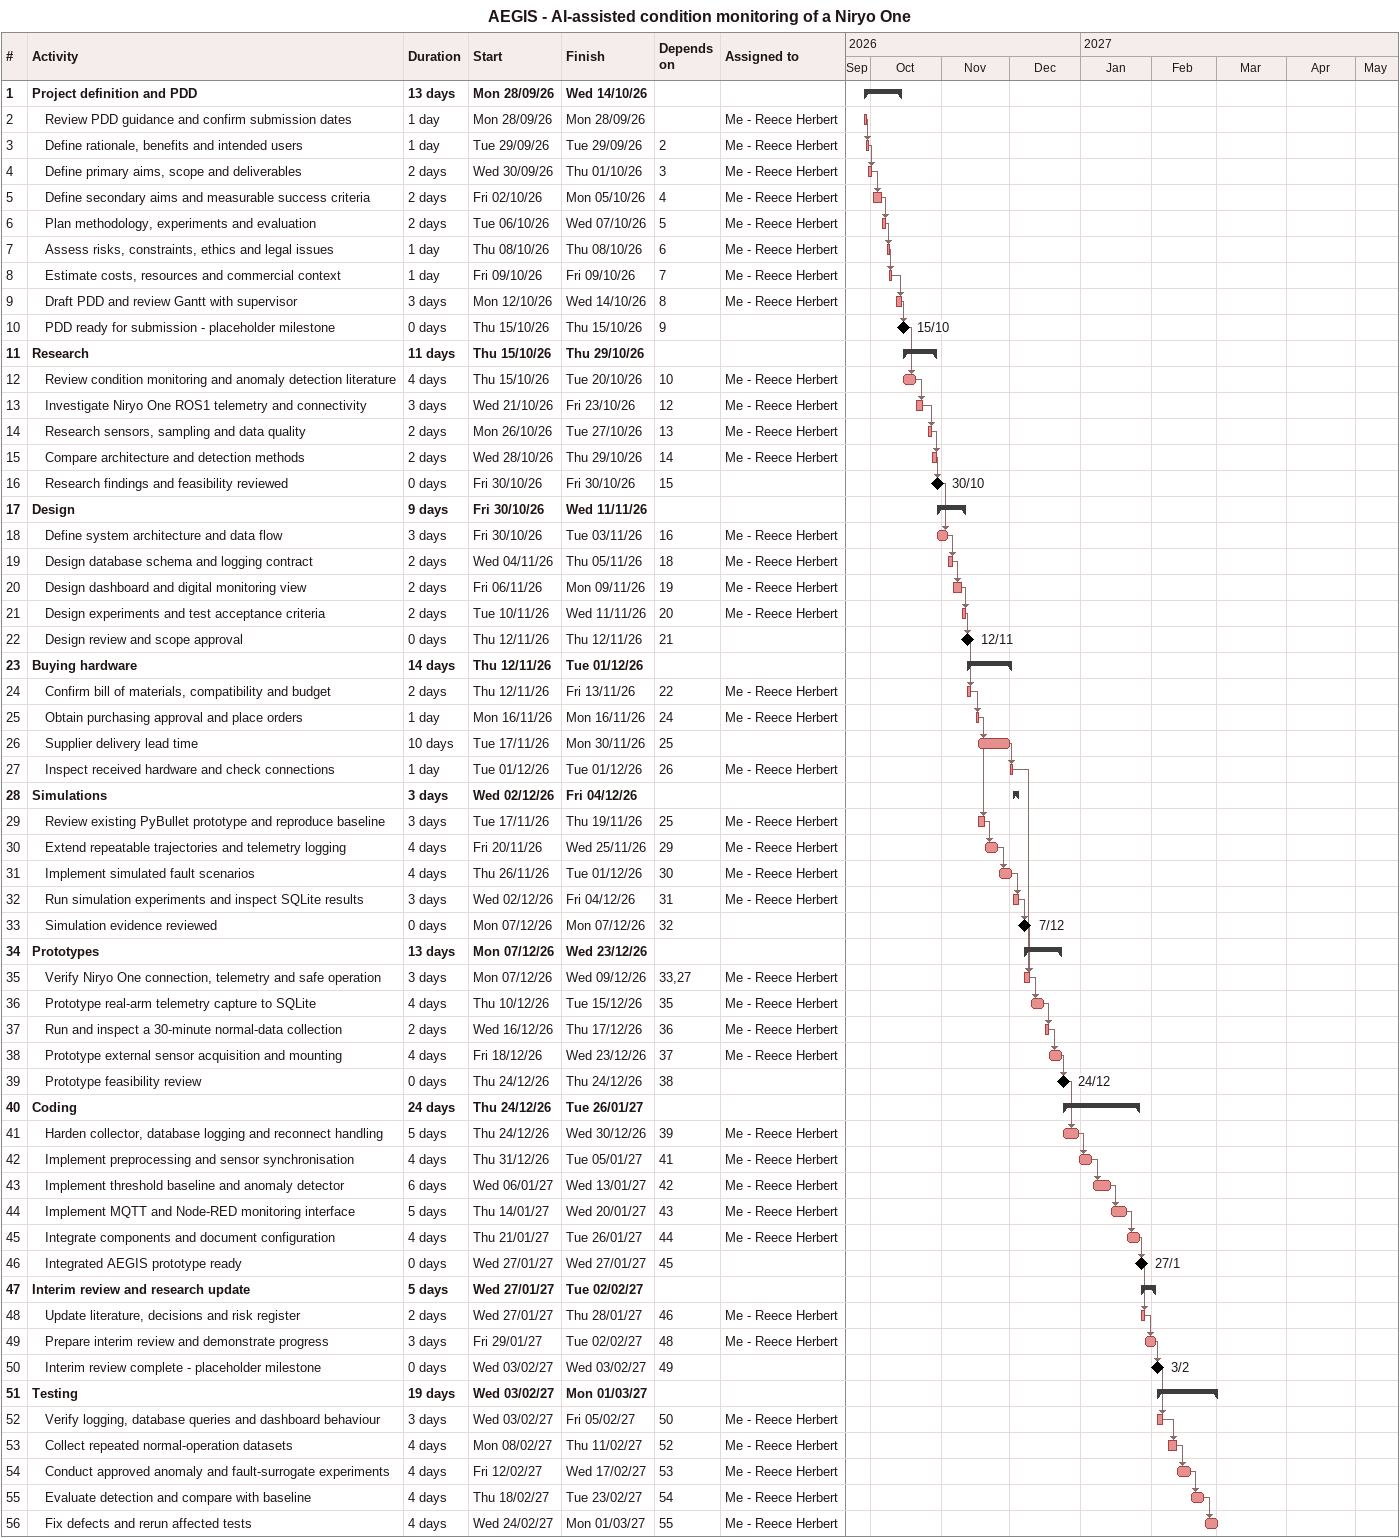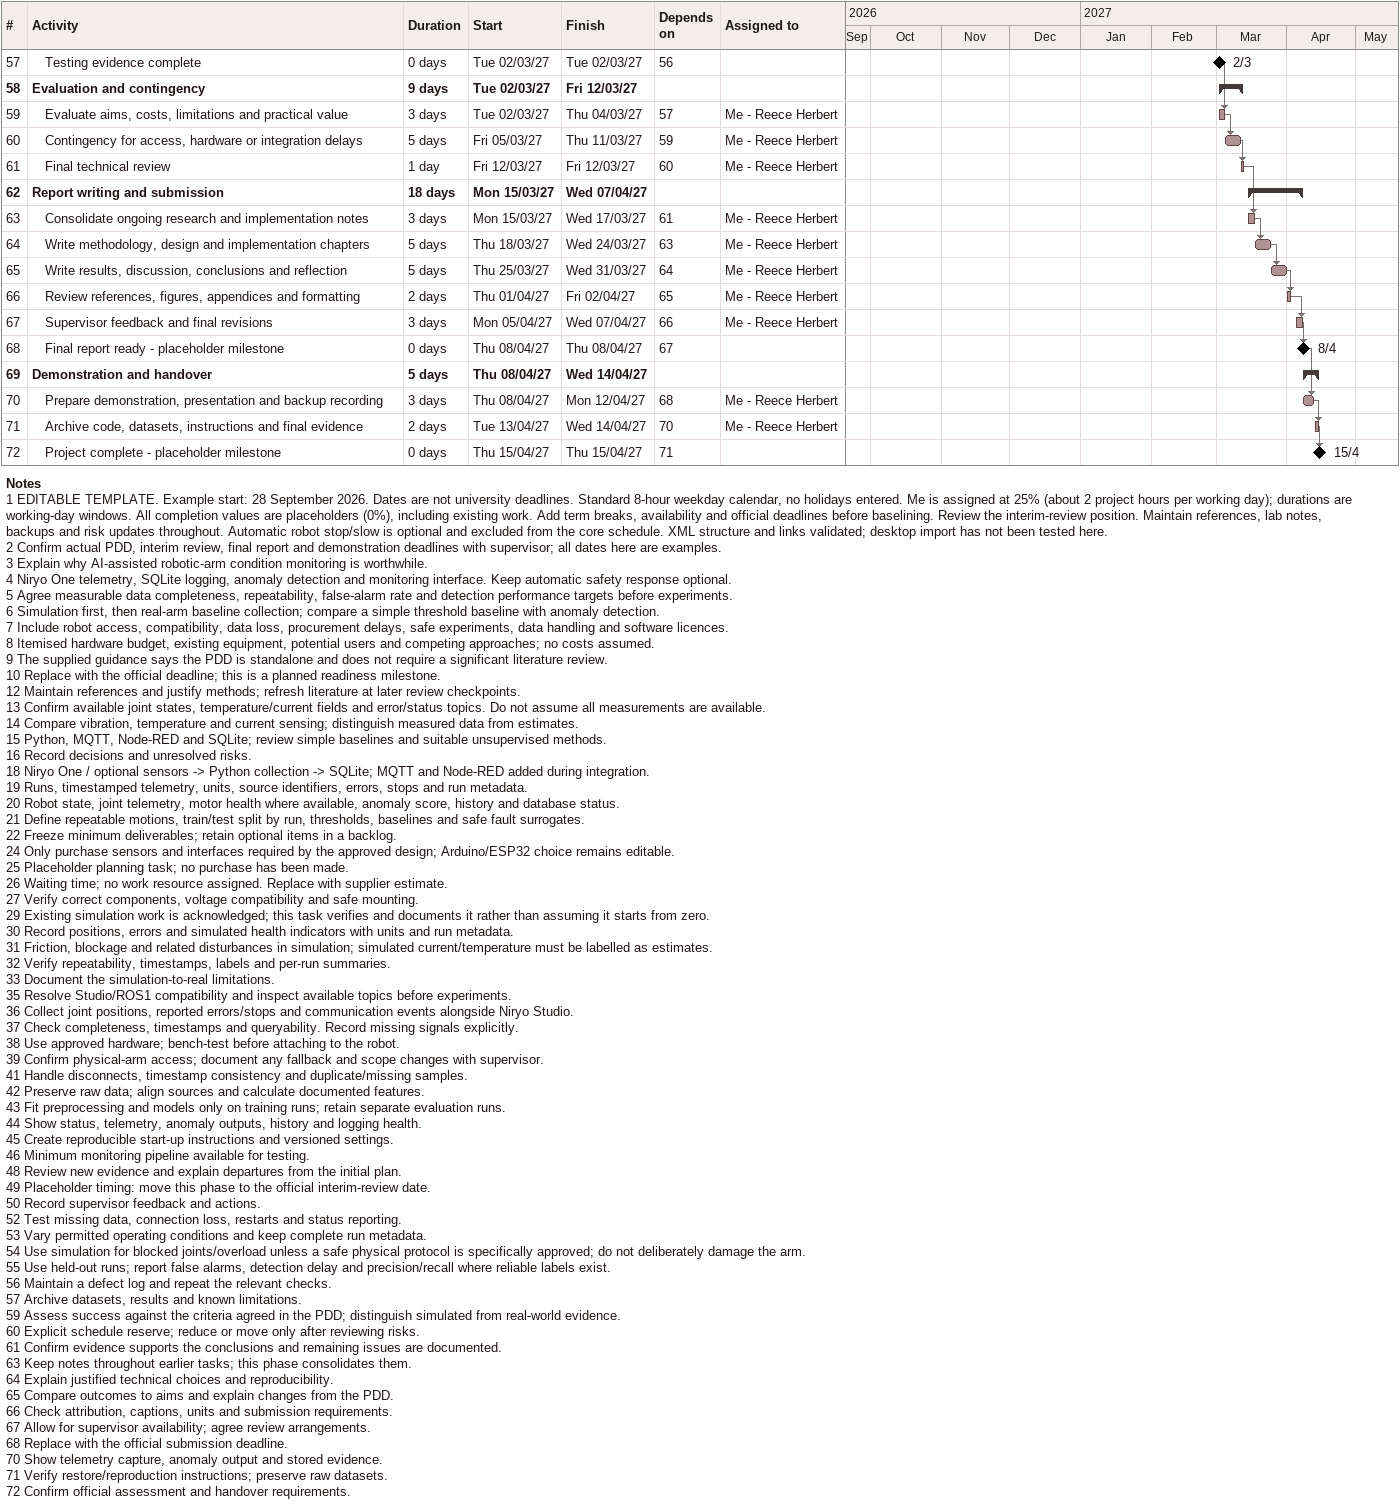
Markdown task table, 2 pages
AEGIS - AI-assisted condition monitoring of a Niryo One

| ID | Level | Task | Duration | Start | Finish | Predecessors | Resources |
|---|---|---|---|---|---|---|---|
| 1 | 1 | **Project definition and PDD** | 13d | 2026-09-28 | 2026-10-14 |  |  |
| 2 | 2 | Review PDD guidance and confirm submission dates | 1d | 2026-09-28 | 2026-09-28 |  | Me - Reece Herbert |
| 3 | 2 | Define rationale, benefits and intended users | 1d | 2026-09-29 | 2026-09-29 | 2 | Me - Reece Herbert |
| 4 | 2 | Define primary aims, scope and deliverables | 2d | 2026-09-30 | 2026-10-01 | 3 | Me - Reece Herbert |
| 5 | 2 | Define secondary aims and measurable success criteria | 2d | 2026-10-02 | 2026-10-05 | 4 | Me - Reece Herbert |
| 6 | 2 | Plan methodology, experiments and evaluation | 2d | 2026-10-06 | 2026-10-07 | 5 | Me - Reece Herbert |
| 7 | 2 | Assess risks, constraints, ethics and legal issues | 1d | 2026-10-08 | 2026-10-08 | 6 | Me - Reece Herbert |
| 8 | 2 | Estimate costs, resources and commercial context | 1d | 2026-10-09 | 2026-10-09 | 7 | Me - Reece Herbert |
| 9 | 2 | Draft PDD and review Gantt with supervisor | 3d | 2026-10-12 | 2026-10-14 | 8 | Me - Reece Herbert |
| 10 | 2 | PDD ready for submission - placeholder milestone | 0d | 2026-10-15 | 2026-10-15 | 9 |  |
| 11 | 1 | **Research** | 11d | 2026-10-15 | 2026-10-29 |  |  |
| 12 | 2 | Review condition monitoring and anomaly detection literature | 4d | 2026-10-15 | 2026-10-20 | 10 | Me - Reece Herbert |
| 13 | 2 | Investigate Niryo One ROS1 telemetry and connectivity | 3d | 2026-10-21 | 2026-10-23 | 12 | Me - Reece Herbert |
| 14 | 2 | Research sensors, sampling and data quality | 2d | 2026-10-26 | 2026-10-27 | 13 | Me - Reece Herbert |
| 15 | 2 | Compare architecture and detection methods | 2d | 2026-10-28 | 2026-10-29 | 14 | Me - Reece Herbert |
| 16 | 2 | Research findings and feasibility reviewed | 0d | 2026-10-30 | 2026-10-30 | 15 |  |
| 17 | 1 | **Design** | 9d | 2026-10-30 | 2026-11-11 |  |  |
| 18 | 2 | Define system architecture and data flow | 3d | 2026-10-30 | 2026-11-03 | 16 | Me - Reece Herbert |
| 19 | 2 | Design database schema and logging contract | 2d | 2026-11-04 | 2026-11-05 | 18 | Me - Reece Herbert |
| 20 | 2 | Design dashboard and digital monitoring view | 2d | 2026-11-06 | 2026-11-09 | 19 | Me - Reece Herbert |
| 21 | 2 | Design experiments and test acceptance criteria | 2d | 2026-11-10 | 2026-11-11 | 20 | Me - Reece Herbert |
| 22 | 2 | Design review and scope approval | 0d | 2026-11-12 | 2026-11-12 | 21 |  |
| 23 | 1 | **Buying hardware** | 14d | 2026-11-12 | 2026-12-01 |  |  |
| 24 | 2 | Confirm bill of materials, compatibility and budget | 2d | 2026-11-12 | 2026-11-13 | 22 | Me - Reece Herbert |
| 25 | 2 | Obtain purchasing approval and place orders | 1d | 2026-11-16 | 2026-11-16 | 24 | Me - Reece Herbert |
| 26 | 2 | Supplier delivery lead time | 10d | 2026-11-17 | 2026-11-30 | 25 |  |
| 27 | 2 | Inspect received hardware and check connections | 1d | 2026-12-01 | 2026-12-01 | 26 | Me - Reece Herbert |
| 28 | 1 | **Simulations** | 3d | 2026-12-02 | 2026-12-04 |  |  |
| 29 | 2 | Review existing PyBullet prototype and reproduce baseline | 3d | 2026-11-17 | 2026-11-19 | 25 | Me - Reece Herbert |
| 30 | 2 | Extend repeatable trajectories and telemetry logging | 4d | 2026-11-20 | 2026-11-25 | 29 | Me - Reece Herbert |
| 31 | 2 | Implement simulated fault scenarios | 4d | 2026-11-26 | 2026-12-01 | 30 | Me - Reece Herbert |
| 32 | 2 | Run simulation experiments and inspect SQLite results | 3d | 2026-12-02 | 2026-12-04 | 31 | Me - Reece Herbert |
| 33 | 2 | Simulation evidence reviewed | 0d | 2026-12-07 | 2026-12-07 | 32 |  |
| 34 | 1 | **Prototypes** | 13d | 2026-12-07 | 2026-12-23 |  |  |
| 35 | 2 | Verify Niryo One connection, telemetry and safe operation | 3d | 2026-12-07 | 2026-12-09 | 33, 27 | Me - Reece Herbert |
| 36 | 2 | Prototype real-arm telemetry capture to SQLite | 4d | 2026-12-10 | 2026-12-15 | 35 | Me - Reece Herbert |
| 37 | 2 | Run and inspect a 30-minute normal-data collection | 2d | 2026-12-16 | 2026-12-17 | 36 | Me - Reece Herbert |
| 38 | 2 | Prototype external sensor acquisition and mounting | 4d | 2026-12-18 | 2026-12-23 | 37 | Me - Reece Herbert |
| 39 | 2 | Prototype feasibility review | 0d | 2026-12-24 | 2026-12-24 | 38 |  |
| 40 | 1 | **Coding** | 24d | 2026-12-24 | 2027-01-26 |  |  |
| 41 | 2 | Harden collector, database logging and reconnect handling | 5d | 2026-12-24 | 2026-12-30 | 39 | Me - Reece Herbert |
| 42 | 2 | Implement preprocessing and sensor synchronisation | 4d | 2026-12-31 | 2027-01-05 | 41 | Me - Reece Herbert |
| 43 | 2 | Implement threshold baseline and anomaly detector | 6d | 2027-01-06 | 2027-01-13 | 42 | Me - Reece Herbert |
| 44 | 2 | Implement MQTT and Node-RED monitoring interface | 5d | 2027-01-14 | 2027-01-20 | 43 | Me - Reece Herbert |
| 45 | 2 | Integrate components and document configuration | 4d | 2027-01-21 | 2027-01-26 | 44 | Me - Reece Herbert |
| 46 | 2 | Integrated AEGIS prototype ready | 0d | 2027-01-27 | 2027-01-27 | 45 |  |
| 47 | 1 | **Interim review and research update** | 5d | 2027-01-27 | 2027-02-02 |  |  |
| 48 | 2 | Update literature, decisions and risk register | 2d | 2027-01-27 | 2027-01-28 | 46 | Me - Reece Herbert |
| 49 | 2 | Prepare interim review and demonstrate progress | 3d | 2027-01-29 | 2027-02-02 | 48 | Me - Reece Herbert |
| 50 | 2 | Interim review complete - placeholder milestone | 0d | 2027-02-03 | 2027-02-03 | 49 |  |
| 51 | 1 | **Testing** | 19d | 2027-02-03 | 2027-03-01 |  |  |
| 52 | 2 | Verify logging, database queries and dashboard behaviour | 3d | 2027-02-03 | 2027-02-05 | 50 | Me - Reece Herbert |
| 53 | 2 | Collect repeated normal-operation datasets | 4d | 2027-02-08 | 2027-02-11 | 52 | Me - Reece Herbert |
| 54 | 2 | Conduct approved anomaly and fault-surrogate experiments | 4d | 2027-02-12 | 2027-02-17 | 53 | Me - Reece Herbert |
| 55 | 2 | Evaluate detection and compare with baseline | 4d | 2027-02-18 | 2027-02-23 | 54 | Me - Reece Herbert |
| 56 | 2 | Fix defects and rerun affected tests | 4d | 2027-02-24 | 2027-03-01 | 55 | Me - Reece Herbert |
| 57 | 2 | Testing evidence complete | 0d | 2027-03-02 | 2027-03-02 | 56 |  |
| 58 | 1 | **Evaluation and contingency** | 9d | 2027-03-02 | 2027-03-12 |  |  |
| 59 | 2 | Evaluate aims, costs, limitations and practical value | 3d | 2027-03-02 | 2027-03-04 | 57 | Me - Reece Herbert |
| 60 | 2 | Contingency for access, hardware or integration delays | 5d | 2027-03-05 | 2027-03-11 | 59 | Me - Reece Herbert |
| 61 | 2 | Final technical review | 1d | 2027-03-12 | 2027-03-12 | 60 | Me - Reece Herbert |
| 62 | 1 | **Report writing and submission** | 18d | 2027-03-15 | 2027-04-07 |  |  |
| 63 | 2 | Consolidate ongoing research and implementation notes | 3d | 2027-03-15 | 2027-03-17 | 61 | Me - Reece Herbert |
| 64 | 2 | Write methodology, design and implementation chapters | 5d | 2027-03-18 | 2027-03-24 | 63 | Me - Reece Herbert |
| 65 | 2 | Write results, discussion, conclusions and reflection | 5d | 2027-03-25 | 2027-03-31 | 64 | Me - Reece Herbert |
| 66 | 2 | Review references, figures, appendices and formatting | 2d | 2027-04-01 | 2027-04-02 | 65 | Me - Reece Herbert |
| 67 | 2 | Supervisor feedback and final revisions | 3d | 2027-04-05 | 2027-04-07 | 66 | Me - Reece Herbert |
| 68 | 2 | Final report ready - placeholder milestone | 0d | 2027-04-08 | 2027-04-08 | 67 |  |
| 69 | 1 | **Demonstration and handover** | 5d | 2027-04-08 | 2027-04-14 |  |  |
| 70 | 2 | Prepare demonstration, presentation and backup recording | 3d | 2027-04-08 | 2027-04-12 | 68 | Me - Reece Herbert |
| 71 | 2 | Archive code, datasets, instructions and final evidence | 2d | 2027-04-13 | 2027-04-14 | 70 | Me - Reece Herbert |
| 72 | 2 | Project complete - placeholder milestone | 0d | 2027-04-15 | 2027-04-15 | 71 |  |

Notes
- 1: EDITABLE TEMPLATE. Example start: 28 September 2026. Dates are not university deadlines. Standard 8-hour weekday calendar, no holidays entered. Me is assigned at 25% (about 2 project hours per working day); durations are working-day windows. All completion values are placeholders (0%), including existing work. Add term breaks, availability and official deadlines before baselining. Review the interim-review position. Maintain references, lab notes, backups and risk updates throughout. Automatic robot stop/slow is optional and excluded from the core schedule. XML structure and links validated; desktop import has not been tested here.
- 2: Confirm actual PDD, interim review, final report and demonstration deadlines with supervisor; all dates here are examples.
- 3: Explain why AI-assisted robotic-arm condition monitoring is worthwhile.
- 4: Niryo One telemetry, SQLite logging, anomaly detection and monitoring interface. Keep automatic safety response optional.
- 5: Agree measurable data completeness, repeatability, false-alarm rate and detection performance targets before experiments.
- 6: Simulation first, then real-arm baseline collection; compare a simple threshold baseline with anomaly detection.
- 7: Include robot access, compatibility, data loss, procurement delays, safe experiments, data handling and software licences.
- 8: Itemised hardware budget, existing equipment, potential users and competing approaches; no costs assumed.
- 9: The supplied guidance says the PDD is standalone and does not require a significant literature review.
- 10: Replace with the official deadline; this is a planned readiness milestone.
- 12: Maintain references and justify methods; refresh literature at later review checkpoints.
- 13: Confirm available joint states, temperature/current fields and error/status topics. Do not assume all measurements are available.
- 14: Compare vibration, temperature and current sensing; distinguish measured data from estimates.
- 15: Python, MQTT, Node-RED and SQLite; review simple baselines and suitable unsupervised methods.
- 16: Record decisions and unresolved risks.
- 18: Niryo One / optional sensors -> Python collection -> SQLite; MQTT and Node-RED added during integration.
- 19: Runs, timestamped telemetry, units, source identifiers, errors, stops and run metadata.
- 20: Robot state, joint telemetry, motor health where available, anomaly score, history and database status.
- 21: Define repeatable motions, train/test split by run, thresholds, baselines and safe fault surrogates.
- 22: Freeze minimum deliverables; retain optional items in a backlog.
- 24: Only purchase sensors and interfaces required by the approved design; Arduino/ESP32 choice remains editable.
- 25: Placeholder planning task; no purchase has been made.
- 26: Waiting time; no work resource assigned. Replace with supplier estimate.
- 27: Verify correct components, voltage compatibility and safe mounting.
- 29: Existing simulation work is acknowledged; this task verifies and documents it rather than assuming it starts from zero.
- 30: Record positions, errors and simulated health indicators with units and run metadata.
- 31: Friction, blockage and related disturbances in simulation; simulated current/temperature must be labelled as estimates.
- 32: Verify repeatability, timestamps, labels and per-run summaries.
- 33: Document the simulation-to-real limitations.
- 35: Resolve Studio/ROS1 compatibility and inspect available topics before experiments.
- 36: Collect joint positions, reported errors/stops and communication events alongside Niryo Studio.
- 37: Check completeness, timestamps and queryability. Record missing signals explicitly.
- 38: Use approved hardware; bench-test before attaching to the robot.
- 39: Confirm physical-arm access; document any fallback and scope changes with supervisor.
- 41: Handle disconnects, timestamp consistency and duplicate/missing samples.
- 42: Preserve raw data; align sources and calculate documented features.
- 43: Fit preprocessing and models only on training runs; retain separate evaluation runs.
- 44: Show status, telemetry, anomaly outputs, history and logging health.
- 45: Create reproducible start-up instructions and versioned settings.
- 46: Minimum monitoring pipeline available for testing.
- 48: Review new evidence and explain departures from the initial plan.
- 49: Placeholder timing: move this phase to the official interim-review date.
- 50: Record supervisor feedback and actions.
- 52: Test missing data, connection loss, restarts and status reporting.
- 53: Vary permitted operating conditions and keep complete run metadata.
- 54: Use simulation for blocked joints/overload unless a safe physical protocol is specifically approved; do not deliberately damage the arm.
- 55: Use held-out runs; report false alarms, detection delay and precision/recall where reliable labels exist.
- 56: Maintain a defect log and repeat the relevant checks.
- 57: Archive datasets, results and known limitations.
- 59: Assess success against the criteria agreed in the PDD; distinguish simulated from real-world evidence.
- 60: Explicit schedule reserve; reduce or move only after reviewing risks.
- 61: Confirm evidence supports the conclusions and remaining issues are documented.
- 63: Keep notes throughout earlier tasks; this phase consolidates them.
- 64: Explain justified technical choices and reproducibility.
- 65: Compare outcomes to aims and explain changes from the PDD.
- 66: Check attribution, captions, units and submission requirements.
- 67: Allow for supervisor availability; agree review arrangements.
- 68: Replace with the official submission deadline.
- 70: Show telemetry capture, anomaly output and stored evidence.
- 71: Verify restore/reproduction instructions; preserve raw datasets.
- 72: Confirm official assessment and handover requirements.
